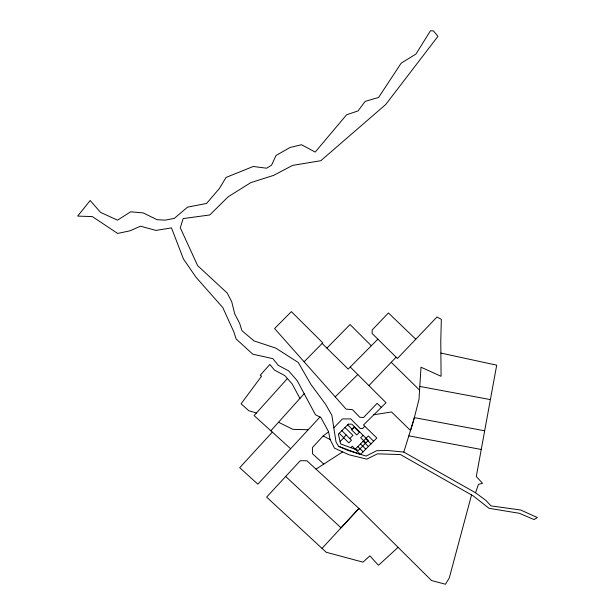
<?xml version="1.0" encoding="UTF-8"?>
<svg xmlns="http://www.w3.org/2000/svg" width="615" height="615" viewBox="0 0 615 615"><rect width="100%" height="100%" fill="white"/><g stroke="black" fill="none" stroke-linecap="round" stroke-linejoin="round"><path stroke-width="0.92" d="M471.544 494.944L449.265 578.023L445.445 584.25L431.522 580.514L358.937 508.474L306.87 460.743L300.22 460.758L266.626 497.089L326.204 552.27L362.996 562.141L369.861 555.852L378.479 565.277L398.09 547.335M403.801 452.056L387.765 450.526L376.734 450.68L366.133 456.092L347.875 450.411L338.611 446.359L335.998 441.885L331.877 415.317L325.673 404.424L310.936 384.467L298.29 362.527L275.758 348.098L254.033 340.91L241.949 330.686L239.673 323.398L234.738 313.927L231.678 301.573L227.135 292.978L197.63 265.634L180.287 227.781L183.178 218.579L209.784 214.958L228.18 196.785L250.866 182.594L273.652 175.367L292.617 165.381L320.822 160.707L385.751 104.473L437.918 36.385L433.475 30.904L430.469 30.75L415.932 54.066L401.172 63.16L378.609 97.447L365.164 101.39L358.015 110.931L346.622 114.759L315.188 152.074L301.55 144.733L290.065 147.485L276.035 155.472L271.546 165.174L266.603 168.203L253.242 166.473L226.043 177.443L219.401 188.49L206.563 203.457L187.629 207.109L174.253 218.417L165.166 220.132L157.109 219.716L143.172 212.905L130.649 211.798L117.526 220.162L100.545 212.39L90.182 200.505L77.675 216.096L92.35 216.588L117.65 233.446L129.973 230.817L140.52 226.197L155.979 230.425L171.477 227.888L183.47 259.03L196.008 277.242L222.791 307.569L233.946 332.115L236.122 338.98L252.773 354.179L272.875 358.66L278.28 365.356L288.635 370.86L297.191 380.662L315.48 414.787L320.807 417.408L328.564 431.645L330.109 439.51L334.483 448.143L349.036 454.793L366.748 459.128L377.487 453.832L400.434 454.562L473.112 495.836L488.971 508.274L519.406 513.31L534.074 519.567L537.326 517.561L520.759 510.027L491.001 505.884L485.958 500.441L475.533 492.776L403.801 452.056L413.657 420.352L419.015 399.22L420.998 367.201L441.078 376.311L440.778 340.91L441.332 319.37L436.996 316.963L397.421 358.491L372.144 333.499L372.129 330.001L388.419 312.943L415.786 339.226M475.533 492.776L478.485 484.359L482.514 483.305L476.302 476.464L496.705 365.172L440.917 353.079M287.405 378.533L254.11 415.571L290.457 448.566M270.846 430.769L304.179 393.7M272.33 432.114L239.712 467.715L257.831 484.166L319.992 417.008M328.595 431.815L323.144 435.966L312.428 447.559L312.443 453.701L323.79 464.102M322.014 548.403L358.937 508.474L341.033 527.839L285.668 476.487M368.9 385.62L396.075 357.223M333.814 427.84L342.409 418.938L350.75 418.884L360.113 428.34L362.427 428.67L364.818 426.31M304.102 361.797L322.752 342.832L291.364 311.636L274.598 328.548L346.107 409.121L352.495 409.675L359.821 417.277L363.542 417.5L377.126 403.34L381.331 407.345M377.856 339.173L348.213 369.1L326.873 348.121L350.058 324.536L371.306 345.784M343.562 437.626L346.191 434.974M340.087 441.532L343.8 437.803M354.632 426.902L352.211 429.332L347.667 424.819M349.789 438.557L352.949 435.382L345.007 427.494M350.804 447.689L352.264 446.213L360.498 454.454L376.849 438.003L363.48 425.011L386.02 402.702L350.266 367.024M363.096 435.312L360.682 437.749L365.871 442.908M355.201 449.196L368.354 435.966L373.643 441.224M335.206 396.836L357.792 374.535M316.025 469.13L342.655 451.879M373.828 414.771L391.54 411.958L410.505 430.5L414.349 417.623L484.674 430.808M307.723 429.724L292.901 429.347L278.503 422.251M419.807 386.428L490.393 399.604M408.837 435.866L481.253 449.48M256.44 412.973L248.829 410.774L241.103 403.771L261.567 376.165L260.23 375.196L269.885 364.457L274.405 370.061L284.86 375.611L292.248 384.075L299.936 398.42M338.611 446.359L360.498 454.454M323.144 435.966L330.109 439.51M391.24 362.273L419.576 390.118M322.137 343.454L326.873 348.121M365.725 438.61L371.014 443.869M363.096 441.255L368.385 446.513M360.467 443.899L365.756 449.158M341.855 430.669L351.48 440.24L348.851 442.885L339.257 433.283M357.838 446.552L363.127 451.81M348.305 424.173L338.373 434.167L340.649 443.93L358.353 450.472L368.293 440.471L351.865 424.15L348.305 424.173M354.079 427.041L351.449 429.685L356.738 434.943L359.375 432.299L354.079 427.041"/></g></svg>
